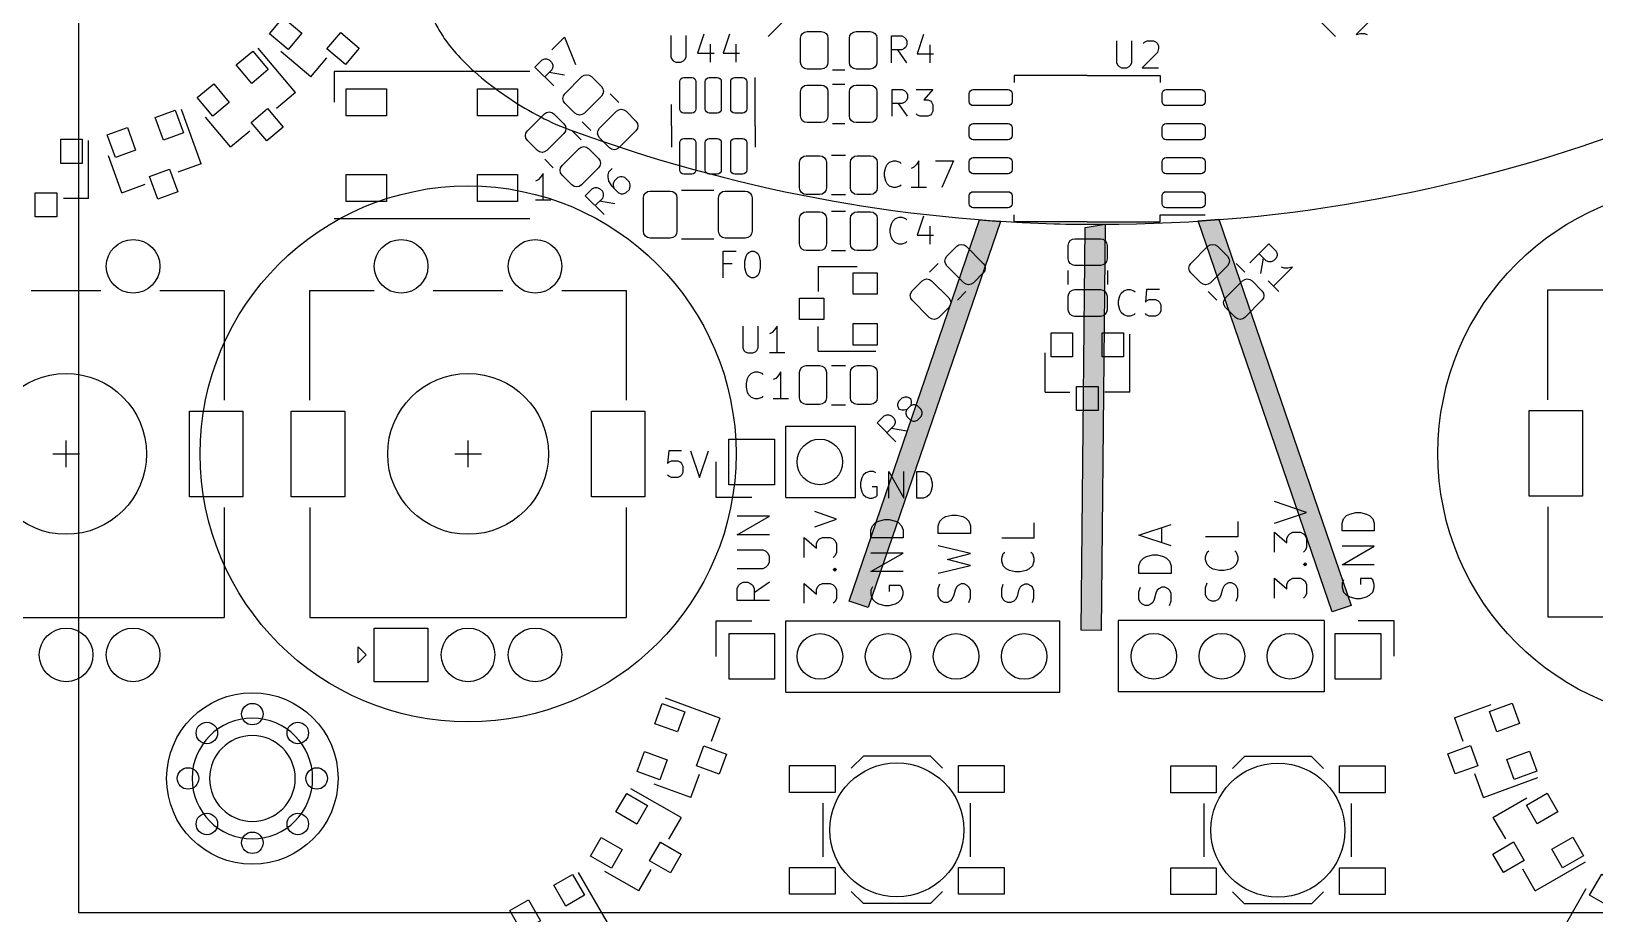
# Model space of a CAD drawing. Header units: millimetres. Extents: x -1 to 306, y -100 to 5.
# Drawn here: x 113 to 171.3, y -56.2 to -23.3 of the extents above; entities that cross this region are included whole.
import ezdxf

# ---------------------------------------------------------------- set-up
doc = ezdxf.new("R2010")
doc.units = ezdxf.units.MM
doc.header["$MEASUREMENT"] = 0
for name, color, linetype, lineweight in [('PCB', 5, 'Continuous', 25), ('Quasar', 2, 'Continuous', 25), ('Top Plate', 3, 'Continuous', 25)]:
    doc.layers.add(name, color=color, linetype=linetype, lineweight=lineweight)

msp = doc.modelspace()

# ---------------------------------------------------------------- hatches: boundary and pattern name
at = {"layer": 'Quasar', "transparency": 33554687}
for points in [[(149.169, -30.348), (144.229, -44.758), (143.52, -44.515), (148.394, -30.294)], [(157.323, -30.271), (162.255, -44.675), (161.546, -44.918), (156.55, -30.329)], [(153.085, -30.457), (152.931, -45.612), (152.181, -45.605), (152.334, -30.573)]]:
    msp.add_hatch(color=256, dxfattribs=at).paths.add_polyline_path(points, flags=0)

# ---------------------------------------------------------------- linework, layer by layer
at = {"flags": 128}
msp.add_lwpolyline([(119.005, -51.135, 1), (123.505, -51.135, 1)], format="xyb", close=True, dxfattribs=at)
for centre, radius in [((129.305, -39.025), 10), ((175.495, -39.005), 10), ((145.305, -53.055), 2.5), ((159.525, -53.065), 2.5)]:
    msp.add_circle(centre, radius)
at = {"layer": 'PCB', "flags": 128}
for points in [[(140.499, -23.45), (145.66, -18.289)], [(161.671, -23.45), (156.51, -18.289)], [(121.896, -23.357), (122.411, -22.744), (123.1, -23.323), (122.586, -23.936), (121.896, -23.357)], [(163.158, -22.671), (162.451, -23.378), (162.619, -23.344), (162.754, -23.344), (162.855, -23.378)], [(124.039, -23.915), (124.553, -23.302), (125.243, -23.881), (124.729, -24.493), (124.039, -23.915)], [(141.71, -23.515), (141.729, -23.419), (141.783, -23.338), (141.864, -23.284), (141.96, -23.265), (142.485, -23.265), (142.581, -23.284), (142.662, -23.338), (142.716, -23.419), (142.735, -23.515), (142.735, -24.415), (142.716, -24.511), (142.662, -24.592), (142.581, -24.646), (142.485, -24.665), (141.96, -24.665), (141.864, -24.646), (141.783, -24.592), (141.729, -24.511), (141.71, -24.415), (141.71, -23.515)], [(143.535, -23.515), (143.554, -23.419), (143.608, -23.338), (143.689, -23.284), (143.785, -23.265), (144.31, -23.265), (144.406, -23.284), (144.487, -23.338), (144.541, -23.419), (144.56, -23.515), (144.56, -24.415), (144.541, -24.511), (144.487, -24.592), (144.406, -24.646), (144.31, -24.665), (143.785, -24.665), (143.689, -24.646), (143.608, -24.592), (143.554, -24.511), (143.535, -24.415), (143.535, -23.515)], [(122.864, -25.542), (121.475, -23.887)], [(132.436, -23.95), (132.907, -23.479), (133.311, -24.489)], [(136.867, -23.407), (136.867, -24.217), (136.915, -24.312), (136.962, -24.36), (137.057, -24.407), (137.248, -24.407), (137.343, -24.36), (137.391, -24.312), (137.438, -24.217), (137.438, -23.407)], [(138.105, -23.36), (137.867, -24.074), (138.486, -24.074)], [(138.343, -23.741), (138.343, -24.407)], [(139.057, -23.36), (138.819, -24.074), (139.438, -24.074)], [(139.295, -23.741), (139.295, -24.407)], [(145.107, -24.427), (145.107, -23.427), (145.488, -23.427), (145.583, -23.475), (145.631, -23.523), (145.678, -23.618), (145.678, -23.761), (145.631, -23.856), (145.583, -23.904), (145.488, -23.951), (145.107, -23.951)], [(146.297, -23.38), (146.059, -24.094), (146.678, -24.094)], [(146.535, -23.761), (146.535, -24.427)], [(153.503, -23.617), (153.503, -24.427), (153.551, -24.522), (153.598, -24.57), (153.694, -24.617), (153.884, -24.617), (153.979, -24.57), (154.027, -24.522), (154.075, -24.427), (154.075, -23.617)], [(154.503, -23.713), (154.551, -23.665), (154.646, -23.617), (154.884, -23.617), (154.979, -23.665), (155.027, -23.713), (155.075, -23.808), (155.075, -23.903), (155.027, -24.046), (154.455, -24.617), (155.075, -24.617)], [(120.654, -24.511), (121.267, -23.996), (121.846, -24.686), (121.233, -25.2), (120.654, -24.511)], [(123.442, -24.954), (122.323, -24.015)], [(123.442, -24.954), (124.039, -24.241)], [(132.503, -25.297), (131.796, -24.59), (132.065, -24.32), (132.166, -24.287), (132.234, -24.287), (132.335, -24.32), (132.436, -24.421), (132.469, -24.522), (132.469, -24.59), (132.436, -24.691), (132.166, -24.96)], [(145.678, -24.427), (145.345, -23.951)], [(131.605, -24.755), (124.305, -24.755)], [(124.305, -24.755), (124.305, -25.905)], [(132.907, -24.893), (132.335, -24.792)], [(133.556, -24.949), (133.637, -24.895), (133.732, -24.876), (133.828, -24.895), (133.909, -24.949), (134.28, -25.32), (134.335, -25.402), (134.354, -25.497), (134.335, -25.593), (134.28, -25.674), (133.644, -26.31), (133.563, -26.365), (133.467, -26.384), (133.372, -26.365), (133.29, -26.31), (132.919, -25.939), (132.865, -25.858), (132.846, -25.762), (132.865, -25.667), (132.919, -25.586), (133.556, -24.949)], [(137.655, -24.985), (137.712, -24.996), (137.761, -25.029), (137.794, -25.078), (137.805, -25.135), (137.805, -26.16), (137.794, -26.217), (137.761, -26.266), (137.712, -26.299), (137.655, -26.31), (137.355, -26.31), (137.298, -26.299), (137.249, -26.266), (137.216, -26.217), (137.205, -26.16), (137.205, -25.135), (137.216, -25.078), (137.249, -25.029), (137.298, -24.996), (137.355, -24.985), (137.655, -24.985)], [(138.605, -24.985), (138.662, -24.996), (138.711, -25.029), (138.744, -25.078), (138.755, -25.135), (138.755, -26.16), (138.744, -26.217), (138.711, -26.266), (138.662, -26.299), (138.605, -26.31), (138.305, -26.31), (138.248, -26.299), (138.199, -26.266), (138.166, -26.217), (138.155, -26.16), (138.155, -25.135), (138.166, -25.078), (138.199, -25.029), (138.248, -24.996), (138.305, -24.985), (138.605, -24.985)], [(139.555, -24.985), (139.612, -24.996), (139.661, -25.029), (139.694, -25.078), (139.705, -25.135), (139.705, -26.16), (139.694, -26.217), (139.661, -26.266), (139.612, -26.299), (139.555, -26.31), (139.255, -26.31), (139.198, -26.299), (139.149, -26.266), (139.116, -26.217), (139.105, -26.16), (139.105, -25.135), (139.116, -25.078), (139.149, -25.029), (139.198, -24.996), (139.255, -24.985), (139.555, -24.985)], [(140.015, -26.785), (140.015, -24.985)], [(142.908, -24.7), (143.362, -24.7)], [(149.68, -24.91), (149.68, -25.17)], [(152.405, -24.91), (149.68, -24.91)], [(152.405, -24.91), (155.13, -24.91)], [(155.13, -24.91), (155.13, -25.17)], [(119.199, -25.732), (119.812, -25.218), (120.39, -25.907), (119.777, -26.421), (119.199, -25.732)], [(122.864, -25.542), (122.151, -26.139)], [(126.255, -25.405), (126.255, -26.405), (124.755, -26.405), (124.755, -25.405), (126.255, -25.405)], [(131.155, -25.405), (131.155, -26.405), (129.655, -26.405), (129.655, -25.405), (131.155, -25.405)], [(134.604, -25.595), (134.925, -25.916)], [(141.71, -25.515), (141.729, -25.419), (141.783, -25.338), (141.864, -25.284), (141.96, -25.265), (142.485, -25.265), (142.581, -25.284), (142.662, -25.338), (142.716, -25.419), (142.735, -25.515), (142.735, -26.415), (142.716, -26.511), (142.662, -26.592), (142.581, -26.646), (142.485, -26.665), (141.96, -26.665), (141.864, -26.646), (141.783, -26.592), (141.729, -26.511), (141.71, -26.415), (141.71, -25.515)], [(142.908, -25.23), (143.362, -25.23)], [(143.535, -25.515), (143.554, -25.419), (143.608, -25.338), (143.689, -25.284), (143.785, -25.265), (144.31, -25.265), (144.406, -25.284), (144.487, -25.338), (144.541, -25.419), (144.56, -25.515), (144.56, -26.415), (144.541, -26.511), (144.487, -26.592), (144.406, -26.646), (144.31, -26.665), (143.785, -26.665), (143.689, -26.646), (143.608, -26.592), (143.554, -26.511), (143.535, -26.415), (143.535, -25.515)], [(145.127, -26.427), (145.127, -25.427), (145.508, -25.427), (145.603, -25.475), (145.651, -25.523), (145.698, -25.618), (145.698, -25.761), (145.651, -25.856), (145.603, -25.904), (145.508, -25.951), (145.127, -25.951)], [(146.032, -25.427), (146.651, -25.427), (146.317, -25.808), (146.46, -25.808), (146.555, -25.856), (146.603, -25.904), (146.651, -25.999), (146.651, -26.237), (146.603, -26.332), (146.555, -26.38), (146.46, -26.427), (146.175, -26.427), (146.079, -26.38), (146.032, -26.332)], [(149.605, -25.88), (149.594, -25.937), (149.561, -25.986), (149.512, -26.019), (149.455, -26.03), (148.155, -26.03), (148.098, -26.019), (148.049, -25.986), (148.016, -25.937), (148.005, -25.88), (148.005, -25.58), (148.016, -25.523), (148.049, -25.474), (148.098, -25.441), (148.155, -25.43), (149.455, -25.43), (149.512, -25.441), (149.561, -25.474), (149.594, -25.523), (149.605, -25.58), (149.605, -25.88)], [(156.805, -25.88), (156.794, -25.937), (156.761, -25.986), (156.712, -26.019), (156.655, -26.03), (155.355, -26.03), (155.298, -26.019), (155.249, -25.986), (155.216, -25.937), (155.205, -25.88), (155.205, -25.58), (155.216, -25.523), (155.249, -25.474), (155.298, -25.441), (155.355, -25.43), (156.655, -25.43), (156.712, -25.441), (156.761, -25.474), (156.794, -25.523), (156.805, -25.58), (156.805, -25.88)], [(117.626, -26.474), (118.378, -26.201), (118.685, -27.046), (117.934, -27.32), (117.626, -26.474)], [(119.35, -28.199), (118.611, -26.169)], [(121.212, -26.653), (121.825, -26.139), (122.403, -26.829), (121.791, -27.343), (121.212, -26.653)], [(134.846, -26.24), (134.927, -26.185), (135.023, -26.166), (135.118, -26.185), (135.2, -26.24), (135.571, -26.611), (135.625, -26.692), (135.644, -26.788), (135.625, -26.883), (135.571, -26.964), (134.934, -27.601), (134.853, -27.655), (134.758, -27.674), (134.662, -27.655), (134.581, -27.601), (134.21, -27.23), (134.155, -27.148), (134.136, -27.053), (134.155, -26.957), (134.21, -26.876), (134.846, -26.24)], [(136.895, -26.785), (136.895, -25.985)], [(145.698, -26.427), (145.365, -25.951)], [(120.443, -27.573), (119.505, -26.454)], [(132.156, -26.339), (132.237, -26.285), (132.332, -26.266), (132.428, -26.285), (132.509, -26.339), (132.88, -26.71), (132.935, -26.792), (132.954, -26.887), (132.935, -26.983), (132.88, -27.064), (132.244, -27.7), (132.163, -27.755), (132.067, -27.774), (131.972, -27.755), (131.89, -27.7), (131.519, -27.329), (131.465, -27.248), (131.446, -27.152), (131.465, -27.057), (131.519, -26.976), (132.156, -26.339)], [(133.565, -26.634), (133.886, -26.955)], [(136.895, -26.785), (136.895, -27.585)], [(140.015, -26.785), (140.015, -27.585)], [(142.908, -26.7), (143.362, -26.7)], [(149.605, -27.15), (149.594, -27.207), (149.561, -27.256), (149.512, -27.289), (149.455, -27.3), (148.155, -27.3), (148.098, -27.289), (148.049, -27.256), (148.016, -27.207), (148.005, -27.15), (148.005, -26.85), (148.016, -26.793), (148.049, -26.744), (148.098, -26.711), (148.155, -26.7), (149.455, -26.7), (149.512, -26.711), (149.561, -26.744), (149.594, -26.793), (149.605, -26.85), (149.605, -27.15)], [(156.805, -27.15), (156.794, -27.207), (156.761, -27.256), (156.712, -27.289), (156.655, -27.3), (155.355, -27.3), (155.298, -27.289), (155.249, -27.256), (155.216, -27.207), (155.205, -27.15), (155.205, -26.85), (155.216, -26.793), (155.249, -26.744), (155.298, -26.711), (155.355, -26.7), (156.655, -26.7), (156.712, -26.711), (156.761, -26.744), (156.794, -26.793), (156.805, -26.85), (156.805, -27.15)], [(114.105, -27.285), (114.905, -27.285), (114.905, -28.185), (114.105, -28.185), (114.105, -27.285)], [(115.135, -29.495), (115.135, -27.335)], [(115.84, -27.124), (116.592, -26.851), (116.9, -27.696), (116.148, -27.97), (115.84, -27.124)], [(120.443, -27.573), (121.156, -26.975)], [(133.204, -26.985), (133.525, -27.306)], [(137.655, -27.26), (137.712, -27.271), (137.761, -27.304), (137.794, -27.353), (137.805, -27.41), (137.805, -28.435), (137.794, -28.492), (137.761, -28.541), (137.712, -28.574), (137.655, -28.585), (137.355, -28.585), (137.298, -28.574), (137.249, -28.541), (137.216, -28.492), (137.205, -28.435), (137.205, -27.41), (137.216, -27.353), (137.249, -27.304), (137.298, -27.271), (137.355, -27.26), (137.655, -27.26)], [(138.605, -27.26), (138.662, -27.271), (138.711, -27.304), (138.744, -27.353), (138.755, -27.41), (138.755, -28.435), (138.744, -28.492), (138.711, -28.541), (138.662, -28.574), (138.605, -28.585), (138.305, -28.585), (138.248, -28.574), (138.199, -28.541), (138.166, -28.492), (138.155, -28.435), (138.155, -27.41), (138.166, -27.353), (138.199, -27.304), (138.248, -27.271), (138.305, -27.26), (138.605, -27.26)], [(139.555, -27.26), (139.612, -27.271), (139.661, -27.304), (139.694, -27.353), (139.705, -27.41), (139.705, -28.435), (139.694, -28.492), (139.661, -28.541), (139.612, -28.574), (139.555, -28.585), (139.255, -28.585), (139.198, -28.574), (139.149, -28.541), (139.116, -28.492), (139.105, -28.435), (139.105, -27.41), (139.116, -27.353), (139.149, -27.304), (139.198, -27.271), (139.255, -27.26), (139.555, -27.26)], [(116.38, -29.28), (115.881, -27.908)], [(133.446, -27.63), (133.527, -27.575), (133.623, -27.556), (133.718, -27.575), (133.8, -27.63), (134.171, -28.001), (134.225, -28.082), (134.244, -28.178), (134.225, -28.273), (134.171, -28.354), (133.534, -28.991), (133.453, -29.045), (133.358, -29.064), (133.262, -29.045), (133.181, -28.991), (132.81, -28.62), (132.755, -28.538), (132.736, -28.443), (132.755, -28.347), (132.81, -28.266), (133.446, -27.63)], [(142.675, -29.1), (142.656, -29.196), (142.602, -29.277), (142.521, -29.331), (142.425, -29.35), (141.925, -29.35), (141.829, -29.331), (141.748, -29.277), (141.694, -29.196), (141.675, -29.1), (141.675, -28.15), (141.694, -28.054), (141.748, -27.973), (141.829, -27.919), (141.925, -27.9), (142.425, -27.9), (142.521, -27.919), (142.602, -27.973), (142.656, -28.054), (142.675, -28.15), (142.675, -29.1)], [(143.386, -27.89), (142.864, -27.89)], [(144.575, -29.1), (144.556, -29.196), (144.502, -29.277), (144.421, -29.331), (144.325, -29.35), (143.825, -29.35), (143.729, -29.331), (143.648, -29.277), (143.594, -29.196), (143.575, -29.1), (143.575, -28.15), (143.594, -28.054), (143.648, -27.973), (143.729, -27.919), (143.825, -27.9), (144.325, -27.9), (144.421, -27.919), (144.502, -27.973), (144.556, -28.054), (144.575, -28.15), (144.575, -29.1)], [(149.605, -28.42), (149.594, -28.477), (149.561, -28.526), (149.512, -28.559), (149.455, -28.57), (148.155, -28.57), (148.098, -28.559), (148.049, -28.526), (148.016, -28.477), (148.005, -28.42), (148.005, -28.12), (148.016, -28.063), (148.049, -28.014), (148.098, -27.981), (148.155, -27.97), (149.455, -27.97), (149.512, -27.981), (149.561, -28.014), (149.594, -28.063), (149.605, -28.12), (149.605, -28.42)], [(156.805, -28.42), (156.794, -28.477), (156.761, -28.526), (156.712, -28.559), (156.655, -28.57), (155.355, -28.57), (155.298, -28.559), (155.249, -28.526), (155.216, -28.477), (155.205, -28.42), (155.205, -28.12), (155.216, -28.063), (155.249, -28.014), (155.298, -27.981), (155.355, -27.97), (156.655, -27.97), (156.712, -27.981), (156.761, -28.014), (156.794, -28.063), (156.805, -28.12), (156.805, -28.42)], [(117.417, -28.679), (118.169, -28.405), (118.477, -29.251), (117.725, -29.524), (117.417, -28.679)], [(119.35, -28.199), (118.476, -28.517)], [(132.105, -29.557), (132.105, -28.557), (132.01, -28.7), (131.915, -28.795), (131.819, -28.843)], [(132.165, -28.024), (132.486, -28.345)], [(134.686, -28.38), (134.551, -28.514), (134.518, -28.615), (134.518, -28.683), (134.551, -28.851), (134.652, -29.019), (134.922, -29.289), (135.023, -29.322), (135.09, -29.322), (135.191, -29.289), (135.326, -29.154), (135.359, -29.053), (135.359, -28.986), (135.326, -28.885), (135.157, -28.716), (135.056, -28.683), (134.989, -28.683), (134.888, -28.716), (134.753, -28.851), (134.72, -28.952), (134.72, -29.019), (134.753, -29.12)], [(145.462, -28.992), (145.415, -29.04), (145.272, -29.087), (145.176, -29.087), (145.034, -29.04), (144.938, -28.945), (144.891, -28.849), (144.843, -28.659), (144.843, -28.516), (144.891, -28.325), (144.938, -28.23), (145.034, -28.135), (145.176, -28.087), (145.272, -28.087), (145.415, -28.135), (145.462, -28.183)], [(146.129, -29.087), (146.129, -28.087), (146.034, -28.23), (145.938, -28.325), (145.843, -28.373)], [(146.748, -28.087), (147.415, -28.087), (146.986, -29.087)], [(116.38, -29.28), (117.254, -28.961)], [(126.255, -28.605), (126.255, -29.605), (124.755, -29.605), (124.755, -28.605), (126.255, -28.605)], [(131.155, -28.605), (131.155, -29.605), (129.655, -29.605), (129.655, -28.605), (131.155, -28.605)], [(134.383, -30.097), (133.676, -29.39), (133.945, -29.12), (134.046, -29.087), (134.114, -29.087), (134.215, -29.12), (134.316, -29.221), (134.349, -29.322), (134.349, -29.39), (134.316, -29.491), (134.046, -29.76)], [(146.415, -29.087), (145.843, -29.087)], [(113.155, -29.285), (113.955, -29.285), (113.955, -30.185), (113.155, -30.185), (113.155, -29.285)], [(115.135, -29.495), (114.205, -29.495)], [(132.391, -29.557), (131.819, -29.557)], [(134.787, -29.693), (134.215, -29.592)], [(135.85, -29.47), (135.869, -29.374), (135.923, -29.293), (136.004, -29.239), (136.1, -29.22), (136.85, -29.22), (136.946, -29.239), (137.027, -29.293), (137.081, -29.374), (137.1, -29.47), (137.1, -30.72), (137.081, -30.816), (137.027, -30.897), (136.946, -30.951), (136.85, -30.97), (136.1, -30.97), (136.004, -30.951), (135.923, -30.897), (135.869, -30.816), (135.85, -30.72), (135.85, -29.47)], [(137.273, -29.185), (138.477, -29.185)], [(138.65, -29.47), (138.669, -29.374), (138.723, -29.293), (138.804, -29.239), (138.9, -29.22), (139.65, -29.22), (139.746, -29.239), (139.827, -29.293), (139.881, -29.374), (139.9, -29.47), (139.9, -30.72), (139.881, -30.816), (139.827, -30.897), (139.746, -30.951), (139.65, -30.97), (138.9, -30.97), (138.804, -30.951), (138.723, -30.897), (138.669, -30.816), (138.65, -30.72), (138.65, -29.47)], [(143.386, -29.36), (142.864, -29.36)], [(149.605, -29.69), (149.594, -29.747), (149.561, -29.796), (149.512, -29.829), (149.455, -29.84), (148.155, -29.84), (148.098, -29.829), (148.049, -29.796), (148.016, -29.747), (148.005, -29.69), (148.005, -29.39), (148.016, -29.333), (148.049, -29.284), (148.098, -29.251), (148.155, -29.24), (149.455, -29.24), (149.512, -29.251), (149.561, -29.284), (149.594, -29.333), (149.605, -29.39), (149.605, -29.69)], [(156.805, -29.69), (156.794, -29.747), (156.761, -29.796), (156.712, -29.829), (156.655, -29.84), (155.355, -29.84), (155.298, -29.829), (155.249, -29.796), (155.216, -29.747), (155.205, -29.69), (155.205, -29.39), (155.216, -29.333), (155.249, -29.284), (155.298, -29.251), (155.355, -29.24), (156.655, -29.24), (156.712, -29.251), (156.761, -29.284), (156.794, -29.333), (156.805, -29.39), (156.805, -29.69)], [(131.605, -30.255), (124.305, -30.255)], [(142.675, -31.19), (142.656, -31.286), (142.602, -31.367), (142.521, -31.421), (142.425, -31.44), (141.925, -31.44), (141.829, -31.421), (141.748, -31.367), (141.694, -31.286), (141.675, -31.19), (141.675, -30.24), (141.694, -30.144), (141.748, -30.063), (141.829, -30.009), (141.925, -29.99), (142.425, -29.99), (142.521, -30.009), (142.602, -30.063), (142.656, -30.144), (142.675, -30.24), (142.675, -31.19)], [(143.386, -29.98), (142.864, -29.98)], [(144.575, -31.19), (144.556, -31.286), (144.502, -31.367), (144.421, -31.421), (144.325, -31.44), (143.825, -31.44), (143.729, -31.421), (143.648, -31.367), (143.594, -31.286), (143.575, -31.19), (143.575, -30.24), (143.594, -30.144), (143.648, -30.063), (143.729, -30.009), (143.825, -29.99), (144.325, -29.99), (144.421, -30.009), (144.502, -30.063), (144.556, -30.144), (144.575, -30.24), (144.575, -31.19)], [(145.678, -31.102), (145.631, -31.15), (145.488, -31.197), (145.393, -31.197), (145.25, -31.15), (145.155, -31.055), (145.107, -30.959), (145.059, -30.769), (145.059, -30.626), (145.107, -30.435), (145.155, -30.34), (145.25, -30.245), (145.393, -30.197), (145.488, -30.197), (145.631, -30.245), (145.678, -30.293)], [(146.297, -30.15), (146.059, -30.864), (146.678, -30.864)], [(149.68, -30.36), (149.68, -30.1)], [(155.13, -30.36), (155.13, -30.1)], [(155.13, -30.1), (156.805, -30.1)], [(146.535, -30.531), (146.535, -31.197)], [(152.405, -30.36), (149.68, -30.36)], [(152.405, -30.36), (155.13, -30.36)], [(137.273, -31.005), (138.477, -31.005)], [(138.828, -32.457), (138.828, -31.457), (139.305, -31.457)], [(139.876, -31.457), (139.971, -31.457), (140.066, -31.505), (140.114, -31.553), (140.162, -31.648), (140.209, -31.838), (140.209, -32.076), (140.162, -32.267), (140.114, -32.362), (140.066, -32.41), (139.971, -32.457), (139.876, -32.457), (139.781, -32.41), (139.733, -32.362), (139.685, -32.267), (139.638, -32.076), (139.638, -31.838), (139.685, -31.648), (139.733, -31.553), (139.781, -31.505), (139.876, -31.457)], [(143.386, -31.45), (142.864, -31.45)], [(147.17, -32.004), (147.115, -31.923), (147.096, -31.827), (147.115, -31.732), (147.17, -31.65), (147.541, -31.279), (147.622, -31.225), (147.718, -31.206), (147.813, -31.225), (147.894, -31.279), (148.531, -31.916), (148.585, -31.997), (148.604, -32.092), (148.585, -32.188), (148.531, -32.269), (148.16, -32.64), (148.078, -32.695), (147.983, -32.714), (147.887, -32.695), (147.806, -32.64), (147.17, -32.004)], [(152.9, -30.995), (152.996, -31.014), (153.077, -31.068), (153.131, -31.149), (153.15, -31.245), (153.15, -31.745), (153.131, -31.841), (153.077, -31.922), (152.996, -31.976), (152.9, -31.995), (151.95, -31.995), (151.854, -31.976), (151.773, -31.922), (151.719, -31.841), (151.7, -31.745), (151.7, -31.245), (151.719, -31.149), (151.773, -31.068), (151.854, -31.014), (151.95, -30.995), (152.9, -30.995)], [(156.916, -31.279), (156.997, -31.225), (157.092, -31.206), (157.188, -31.225), (157.269, -31.279), (157.64, -31.65), (157.695, -31.732), (157.714, -31.827), (157.695, -31.923), (157.64, -32.004), (157.004, -32.64), (156.923, -32.695), (156.827, -32.714), (156.732, -32.695), (156.65, -32.64), (156.279, -32.269), (156.225, -32.188), (156.206, -32.092), (156.225, -31.997), (156.279, -31.916), (156.916, -31.279)], [(158.483, -31.893), (159.19, -31.186), (159.46, -31.455), (159.493, -31.556), (159.493, -31.624), (159.46, -31.725), (159.359, -31.826), (159.258, -31.859), (159.19, -31.859), (159.089, -31.826), (158.82, -31.556)], [(139.162, -31.934), (138.828, -31.934)], [(142.365, -32.035), (143.825, -32.035)], [(142.365, -32.035), (142.365, -32.965)], [(146.525, -32.246), (146.846, -31.925)], [(157.964, -31.925), (158.285, -32.246)], [(158.887, -32.297), (158.988, -31.725)], [(159.359, -32.768), (160.066, -32.061), (159.897, -32.095), (159.763, -32.095), (159.662, -32.061)], [(144.575, -32.265), (144.575, -33.065), (143.675, -33.065), (143.675, -32.265), (144.575, -32.265)], [(145.879, -33.294), (145.825, -33.213), (145.806, -33.118), (145.825, -33.022), (145.879, -32.941), (146.25, -32.57), (146.332, -32.515), (146.427, -32.496), (146.523, -32.515), (146.604, -32.57), (147.24, -33.206), (147.295, -33.287), (147.314, -33.383), (147.295, -33.478), (147.24, -33.56), (146.869, -33.931), (146.788, -33.985), (146.692, -34.004), (146.597, -33.985), (146.516, -33.931), (145.879, -33.294)], [(151.69, -32.184), (151.69, -32.706)], [(153.16, -32.184), (153.16, -32.706)], [(158.206, -32.57), (158.287, -32.515), (158.383, -32.496), (158.478, -32.515), (158.56, -32.57), (158.931, -32.941), (158.985, -33.022), (159.004, -33.118), (158.985, -33.213), (158.931, -33.294), (158.294, -33.931), (158.213, -33.985), (158.118, -34.004), (158.022, -33.985), (157.941, -33.931), (157.57, -33.56), (157.515, -33.478), (157.496, -33.383), (157.515, -33.287), (157.57, -33.206), (158.206, -32.57)], [(159.561, -32.97), (159.157, -32.566)], [(113.005, -32.925), (115.605, -32.925)], [(117.805, -32.925), (120.205, -32.925)], [(120.205, -32.925), (120.205, -37.025)], [(123.405, -32.925), (125.805, -32.925)], [(123.405, -37.025), (123.405, -32.925)], [(128.005, -32.925), (130.605, -32.925)], [(132.805, -32.925), (135.205, -32.925)], [(135.205, -32.925), (135.205, -37.025)], [(142.575, -33.215), (142.575, -34.015), (141.675, -34.015), (141.675, -33.215), (142.575, -33.215)], [(147.564, -33.285), (147.885, -32.964)], [(152.9, -32.895), (152.996, -32.914), (153.077, -32.968), (153.131, -33.049), (153.15, -33.145), (153.15, -33.645), (153.131, -33.741), (153.077, -33.822), (152.996, -33.876), (152.9, -33.895), (151.95, -33.895), (151.854, -33.876), (151.773, -33.822), (151.719, -33.741), (151.7, -33.645), (151.7, -33.145), (151.719, -33.049), (151.773, -32.968), (151.854, -32.914), (151.95, -32.895), (152.9, -32.895)], [(154.198, -33.792), (154.151, -33.84), (154.008, -33.887), (153.913, -33.887), (153.77, -33.84), (153.675, -33.745), (153.627, -33.649), (153.579, -33.459), (153.579, -33.316), (153.627, -33.125), (153.675, -33.03), (153.77, -32.935), (153.913, -32.887), (154.008, -32.887), (154.151, -32.935), (154.198, -32.983)], [(155.103, -32.887), (154.627, -32.887), (154.579, -33.364), (154.627, -33.316), (154.722, -33.268), (154.96, -33.268), (155.055, -33.316), (155.103, -33.364), (155.151, -33.459), (155.151, -33.697), (155.103, -33.792), (155.055, -33.84), (154.96, -33.887), (154.722, -33.887), (154.627, -33.84), (154.579, -33.792)], [(156.925, -32.964), (157.246, -33.285)], [(169.595, -37.005), (169.595, -32.905)], [(169.595, -32.905), (171.995, -32.905)], [(139.553, -34.257), (139.553, -35.067), (139.601, -35.162), (139.648, -35.21), (139.744, -35.257), (139.934, -35.257), (140.029, -35.21), (140.077, -35.162), (140.125, -35.067), (140.125, -34.257)], [(140.839, -35.257), (140.839, -34.257), (140.744, -34.4), (140.648, -34.495), (140.553, -34.543)], [(142.365, -35.195), (142.365, -34.265)], [(144.575, -34.165), (144.575, -34.965), (143.675, -34.965), (143.675, -34.165), (144.575, -34.165)], [(151.065, -34.505), (151.865, -34.505), (151.865, -35.405), (151.065, -35.405), (151.065, -34.505)], [(152.965, -34.505), (153.765, -34.505), (153.765, -35.405), (152.965, -35.405), (152.965, -34.505)], [(153.995, -36.715), (153.995, -34.555)], [(141.125, -35.257), (140.553, -35.257)], [(142.365, -35.195), (144.525, -35.195)], [(150.835, -36.715), (150.835, -35.255)], [(140.308, -36.872), (140.261, -36.92), (140.118, -36.967), (140.023, -36.967), (139.88, -36.92), (139.785, -36.825), (139.737, -36.729), (139.689, -36.539), (139.689, -36.396), (139.737, -36.205), (139.785, -36.11), (139.88, -36.015), (140.023, -35.967), (140.118, -35.967), (140.261, -36.015), (140.308, -36.063)], [(140.975, -36.967), (140.975, -35.967), (140.88, -36.11), (140.785, -36.205), (140.689, -36.253)], [(141.675, -35.98), (141.694, -35.884), (141.748, -35.803), (141.829, -35.749), (141.925, -35.73), (142.425, -35.73), (142.521, -35.749), (142.602, -35.803), (142.656, -35.884), (142.675, -35.98), (142.675, -36.93), (142.656, -37.026), (142.602, -37.107), (142.521, -37.161), (142.425, -37.18), (141.925, -37.18), (141.829, -37.161), (141.748, -37.107), (141.694, -37.026), (141.675, -36.93), (141.675, -35.98)], [(142.864, -35.72), (143.386, -35.72)], [(143.575, -35.98), (143.594, -35.884), (143.648, -35.803), (143.729, -35.749), (143.825, -35.73), (144.325, -35.73), (144.421, -35.749), (144.502, -35.803), (144.556, -35.884), (144.575, -35.98), (144.575, -36.93), (144.556, -37.026), (144.502, -37.107), (144.421, -37.161), (144.325, -37.18), (143.825, -37.18), (143.729, -37.161), (143.648, -37.107), (143.594, -37.026), (143.575, -36.93), (143.575, -35.98)], [(150.835, -36.715), (151.765, -36.715)], [(152.015, -36.505), (152.815, -36.505), (152.815, -37.405), (152.015, -37.405), (152.015, -36.505)], [(153.995, -36.715), (153.065, -36.715)], [(141.261, -36.967), (140.689, -36.967)], [(142.864, -37.19), (143.386, -37.19)], [(145.677, -37.365), (145.576, -37.398), (145.509, -37.398), (145.408, -37.365), (145.374, -37.331), (145.34, -37.23), (145.34, -37.163), (145.374, -37.062), (145.509, -36.927), (145.61, -36.893), (145.677, -36.893), (145.778, -36.927), (145.812, -36.961), (145.845, -37.062), (145.845, -37.129), (145.812, -37.23), (145.677, -37.365), (145.643, -37.466), (145.643, -37.533), (145.677, -37.634), (145.812, -37.769), (145.913, -37.802), (145.98, -37.802), (146.081, -37.769), (146.216, -37.634), (146.249, -37.533), (146.249, -37.466), (146.216, -37.365), (146.081, -37.23), (145.98, -37.196), (145.913, -37.196), (145.812, -37.23)], [(120.905, -40.625), (118.905, -40.625), (118.905, -37.425), (120.905, -37.425), (120.905, -40.625)], [(124.705, -40.625), (122.705, -40.625), (122.705, -37.425), (124.705, -37.425), (124.705, -40.625)], [(135.905, -40.625), (133.905, -40.625), (133.905, -37.425), (135.905, -37.425), (135.905, -40.625)], [(145.273, -38.577), (144.566, -37.87), (144.835, -37.6), (144.936, -37.567), (145.004, -37.567), (145.105, -37.6), (145.206, -37.701), (145.239, -37.802), (145.239, -37.87), (145.206, -37.971), (144.936, -38.24)], [(170.895, -40.605), (168.895, -40.605), (168.895, -37.405), (170.895, -37.405), (170.895, -40.605)], [(140.74, -40.175), (139.04, -40.175), (139.04, -38.475), (140.74, -38.475), (140.74, -40.175)], [(141.16, -40.655), (141.16, -37.995)], [(141.16, -37.995), (143.76, -37.995)], [(143.76, -40.655), (143.76, -37.995)], [(145.677, -38.173), (145.105, -38.072)], [(113.805, -39.025), (114.805, -39.025)], [(114.305, -39.525), (114.305, -38.525)], [(128.805, -39.025), (129.805, -39.025)], [(129.305, -39.525), (129.305, -38.525)], [(137.275, -38.907), (136.798, -38.907), (136.751, -39.384), (136.798, -39.336), (136.894, -39.288), (137.132, -39.288), (137.227, -39.336), (137.275, -39.384), (137.322, -39.479), (137.322, -39.717), (137.275, -39.812), (137.227, -39.86), (137.132, -39.907), (136.894, -39.907), (136.798, -39.86), (136.751, -39.812)], [(137.608, -38.907), (137.941, -39.907), (138.275, -38.907)], [(138.56, -40.655), (138.56, -39.325)], [(144.524, -39.725), (144.429, -39.677), (144.286, -39.677), (144.143, -39.725), (144.048, -39.82), (144.001, -39.915), (143.953, -40.106), (143.953, -40.249), (144.001, -40.439), (144.048, -40.535), (144.143, -40.63), (144.286, -40.677), (144.382, -40.677), (144.524, -40.63), (144.572, -40.582), (144.572, -40.249), (144.382, -40.249)], [(145.001, -40.677), (145.001, -39.677), (145.572, -40.677), (145.572, -39.677)], [(146.048, -40.677), (146.048, -39.677), (146.286, -39.677), (146.429, -39.725), (146.524, -39.82), (146.572, -39.915), (146.62, -40.106), (146.62, -40.249), (146.572, -40.439), (146.524, -40.535), (146.429, -40.63), (146.286, -40.677), (146.048, -40.677)], [(139.89, -40.655), (138.56, -40.655)], [(141.16, -40.655), (143.76, -40.655)], [(159.398, -41.606), (160.598, -41.206), (159.398, -40.806)], [(120.205, -41.025), (120.205, -45.125)], [(123.405, -41.025), (123.405, -45.125)], [(135.205, -41.025), (135.205, -45.125)], [(140.548, -42.039), (139.348, -42.039), (140.548, -41.354), (139.348, -41.354)], [(142.248, -41.742), (143.048, -41.456), (142.248, -41.171)], [(148.048, -41.992), (146.848, -41.992), (146.848, -41.706), (146.905, -41.535), (147.019, -41.421), (147.134, -41.364), (147.362, -41.306), (147.534, -41.306), (147.762, -41.364), (147.876, -41.421), (147.991, -41.535), (148.048, -41.706), (148.048, -41.992)], [(163.118, -41.901), (161.918, -41.901), (161.918, -41.615), (161.975, -41.444), (162.089, -41.329), (162.204, -41.272), (162.432, -41.215), (162.604, -41.215), (162.832, -41.272), (162.946, -41.329), (163.061, -41.444), (163.118, -41.615), (163.118, -41.901)], [(169.595, -41.005), (169.595, -45.105)], [(145.538, -42.161), (144.338, -42.161), (144.338, -41.875), (144.395, -41.704), (144.509, -41.589), (144.624, -41.532), (144.852, -41.475), (145.024, -41.475), (145.252, -41.532), (145.366, -41.589), (145.481, -41.704), (145.538, -41.875), (145.538, -42.161)], [(150.418, -41.602), (150.418, -42.174), (149.218, -42.174)], [(155.538, -42.454), (154.338, -42.054), (155.538, -41.654)], [(155.195, -42.339), (155.195, -41.768)], [(158.028, -41.552), (158.028, -42.124), (156.828, -42.124)], [(159.398, -42.692), (159.398, -41.949), (159.855, -42.349), (159.855, -42.178), (159.912, -42.064), (159.969, -42.006), (160.084, -41.949), (160.369, -41.949), (160.484, -42.006), (160.541, -42.064), (160.598, -42.178), (160.598, -42.521), (160.541, -42.635), (160.484, -42.692)], [(141.848, -42.885), (141.848, -42.142), (142.305, -42.542), (142.305, -42.371), (142.362, -42.256), (142.419, -42.199), (142.534, -42.142), (142.819, -42.142), (142.934, -42.199), (142.991, -42.256), (143.048, -42.371), (143.048, -42.714), (142.991, -42.828), (142.934, -42.885)], [(146.848, -43.478), (148.048, -43.192), (147.191, -42.964), (148.048, -42.735), (146.848, -42.449)], [(163.118, -43.158), (161.918, -43.158), (163.118, -42.472), (161.918, -42.472)], [(139.348, -43.296), (140.319, -43.296), (140.434, -43.239), (140.491, -43.182), (140.548, -43.068), (140.548, -42.839), (140.491, -42.725), (140.434, -42.668), (140.319, -42.611), (139.348, -42.611)], [(145.538, -43.418), (144.338, -43.418), (145.538, -42.732), (144.338, -42.732)], [(150.304, -42.688), (150.361, -42.745), (150.418, -42.916), (150.418, -43.031), (150.361, -43.202), (150.246, -43.316), (150.132, -43.374), (149.904, -43.431), (149.732, -43.431), (149.504, -43.374), (149.389, -43.316), (149.275, -43.202), (149.218, -43.031), (149.218, -42.916), (149.275, -42.745), (149.332, -42.688)], [(155.538, -43.482), (154.338, -43.482), (154.338, -43.196), (154.395, -43.025), (154.509, -42.911), (154.624, -42.854), (154.852, -42.796), (155.024, -42.796), (155.252, -42.854), (155.366, -42.911), (155.481, -43.025), (155.538, -43.196), (155.538, -43.482)], [(157.914, -42.638), (157.971, -42.695), (158.028, -42.866), (158.028, -42.981), (157.971, -43.152), (157.856, -43.266), (157.742, -43.324), (157.514, -43.381), (157.342, -43.381), (157.114, -43.324), (156.999, -43.266), (156.885, -43.152), (156.828, -42.981), (156.828, -42.866), (156.885, -42.695), (156.942, -42.638)], [(160.484, -43.149), (160.541, -43.092), (160.598, -43.149), (160.541, -43.206), (160.484, -43.149), (160.598, -43.149)], [(142.934, -43.342), (142.991, -43.285), (143.048, -43.342), (142.991, -43.399), (142.934, -43.342), (143.048, -43.342)], [(159.398, -44.406), (159.398, -43.664), (159.855, -44.064), (159.855, -43.892), (159.912, -43.778), (159.969, -43.721), (160.084, -43.664), (160.369, -43.664), (160.484, -43.721), (160.541, -43.778), (160.598, -43.892), (160.598, -44.235), (160.541, -44.349), (160.484, -44.406)], [(161.975, -43.729), (161.918, -43.844), (161.918, -44.015), (161.975, -44.186), (162.089, -44.301), (162.204, -44.358), (162.432, -44.415), (162.604, -44.415), (162.832, -44.358), (162.946, -44.301), (163.061, -44.186), (163.118, -44.015), (163.118, -43.901), (163.061, -43.729), (163.004, -43.672), (162.604, -43.672), (162.604, -43.901)], [(140.548, -44.496), (139.348, -44.496), (139.348, -44.039), (139.405, -43.925), (139.462, -43.868), (139.576, -43.811), (139.748, -43.811), (139.862, -43.868), (139.919, -43.925), (139.976, -44.039), (139.976, -44.496)], [(140.548, -43.811), (139.976, -44.211)], [(141.848, -44.599), (141.848, -43.856), (142.305, -44.256), (142.305, -44.085), (142.362, -43.971), (142.419, -43.914), (142.534, -43.856), (142.819, -43.856), (142.934, -43.914), (142.991, -43.971), (143.048, -44.085), (143.048, -44.428), (142.991, -44.542), (142.934, -44.599)], [(144.395, -43.989), (144.338, -44.104), (144.338, -44.275), (144.395, -44.446), (144.509, -44.561), (144.624, -44.618), (144.852, -44.675), (145.024, -44.675), (145.252, -44.618), (145.366, -44.561), (145.481, -44.446), (145.538, -44.275), (145.538, -44.161), (145.481, -43.989), (145.424, -43.932), (145.024, -43.932), (145.024, -44.161)], [(147.991, -44.564), (148.048, -44.392), (148.048, -44.106), (147.991, -43.992), (147.934, -43.935), (147.819, -43.878), (147.705, -43.878), (147.591, -43.935), (147.534, -43.992), (147.476, -44.106), (147.419, -44.335), (147.362, -44.449), (147.305, -44.506), (147.191, -44.564), (147.076, -44.564), (146.962, -44.506), (146.905, -44.449), (146.848, -44.335), (146.848, -44.049), (146.905, -43.878)], [(150.361, -44.574), (150.418, -44.402), (150.418, -44.116), (150.361, -44.002), (150.304, -43.945), (150.189, -43.888), (150.075, -43.888), (149.961, -43.945), (149.904, -44.002), (149.846, -44.116), (149.789, -44.345), (149.732, -44.459), (149.675, -44.516), (149.561, -44.574), (149.446, -44.574), (149.332, -44.516), (149.275, -44.459), (149.218, -44.345), (149.218, -44.059), (149.275, -43.888)], [(155.481, -44.682), (155.538, -44.511), (155.538, -44.225), (155.481, -44.111), (155.424, -44.054), (155.309, -43.996), (155.195, -43.996), (155.081, -44.054), (155.024, -44.111), (154.966, -44.225), (154.909, -44.454), (154.852, -44.568), (154.795, -44.625), (154.681, -44.682), (154.566, -44.682), (154.452, -44.625), (154.395, -44.568), (154.338, -44.454), (154.338, -44.168), (154.395, -43.996)], [(157.971, -44.524), (158.028, -44.352), (158.028, -44.066), (157.971, -43.952), (157.914, -43.895), (157.799, -43.838), (157.685, -43.838), (157.571, -43.895), (157.514, -43.952), (157.456, -44.066), (157.399, -44.295), (157.342, -44.409), (157.285, -44.466), (157.171, -44.524), (157.056, -44.524), (156.942, -44.466), (156.885, -44.409), (156.828, -44.295), (156.828, -44.009), (156.885, -43.838)], [(108.405, -45.125), (120.205, -45.125)], [(123.405, -45.125), (135.205, -45.125)], [(138.565, -46.58), (138.565, -45.25)], [(138.565, -45.25), (139.895, -45.25)], [(141.165, -47.91), (141.165, -45.25)], [(141.165, -45.25), (151.385, -45.25)], [(151.385, -47.91), (151.385, -45.25)], [(153.565, -45.245), (153.565, -47.905)], [(161.245, -45.245), (153.565, -45.245)], [(161.245, -45.245), (161.245, -47.905)], [(162.515, -45.245), (163.845, -45.245)], [(163.845, -45.245), (163.845, -46.575)], [(169.595, -45.105), (181.395, -45.105)], [(127.805, -47.525), (125.805, -47.525), (125.805, -45.525), (127.805, -45.525), (127.805, -47.525)], [(140.745, -47.43), (139.045, -47.43), (139.045, -45.73), (140.745, -45.73), (140.745, -47.43)], [(161.665, -45.725), (163.365, -45.725), (163.365, -47.425), (161.665, -47.425), (161.665, -45.725)], [(125.205, -46.225), (125.505, -46.525)], [(125.205, -46.825), (125.205, -46.225)], [(125.505, -46.525), (125.205, -46.825)], [(136.271, -49.092), (136.544, -48.34), (137.39, -48.648), (137.116, -49.4), (136.271, -49.092)], [(138.7, -48.88), (136.67, -48.141)], [(141.165, -47.91), (151.385, -47.91)], [(161.245, -47.905), (153.565, -47.905)], [(166.11, -48.87), (167.482, -48.371)], [(168.266, -48.33), (168.539, -49.082), (167.694, -49.39), (167.42, -48.638), (168.266, -48.33)], [(138.7, -48.88), (138.381, -49.754)], [(166.11, -48.87), (166.429, -49.744)], [(135.621, -50.878), (135.894, -50.126), (136.74, -50.434), (136.466, -51.185), (135.621, -50.878)], [(137.825, -50.669), (138.099, -49.917), (138.944, -50.225), (138.671, -50.977), (137.825, -50.669)], [(166.711, -49.907), (166.985, -50.659), (166.139, -50.967), (165.866, -50.215), (166.711, -49.907)], [(168.916, -50.116), (169.189, -50.868), (168.344, -51.175), (168.07, -50.424), (168.916, -50.116)], [(143.005, -50.655), (143.005, -51.655), (141.305, -51.655), (141.305, -50.655), (143.005, -50.655)], [(143.605, -50.755), (144.055, -50.305)], [(146.555, -50.305), (144.055, -50.305)], [(147.005, -50.755), (146.555, -50.305)], [(149.305, -50.655), (149.305, -51.655), (147.605, -51.655), (147.605, -50.655), (149.305, -50.655)], [(157.225, -50.665), (157.225, -51.665), (155.525, -51.665), (155.525, -50.665), (157.225, -50.665)], [(157.825, -50.765), (158.275, -50.315)], [(160.775, -50.315), (158.275, -50.315)], [(161.225, -50.765), (160.775, -50.315)], [(163.525, -50.665), (163.525, -51.665), (161.825, -51.665), (161.825, -50.665), (163.525, -50.665)], [(137.619, -51.85), (137.937, -50.976)], [(167.191, -51.84), (166.873, -50.966)], [(167.191, -51.84), (169.221, -51.101)], [(134.824, -52.384), (135.224, -51.691), (136.004, -52.141), (135.604, -52.834), (134.824, -52.384)], [(137.253, -52.597), (135.383, -51.517)], [(137.619, -51.85), (136.247, -51.35)], [(167.547, -52.587), (168.811, -51.857)], [(169.576, -51.681), (169.976, -52.374), (169.196, -52.824), (168.796, -52.131), (169.576, -51.681)], [(142.555, -54.055), (142.555, -52.055)], [(148.055, -54.055), (148.055, -52.055)], [(156.775, -54.065), (156.775, -52.065)], [(162.275, -54.065), (162.275, -52.065)], [(137.253, -52.597), (136.788, -53.402)], [(167.547, -52.587), (168.012, -53.392)], [(133.874, -54.029), (134.274, -53.336), (135.054, -53.786), (134.654, -54.479), (133.874, -54.029)], [(136.081, -54.206), (136.481, -53.514), (137.261, -53.964), (136.861, -54.656), (136.081, -54.206)], [(168.319, -53.504), (168.719, -54.196), (167.939, -54.646), (167.539, -53.954), (168.319, -53.504)], [(170.526, -53.326), (170.926, -54.019), (170.146, -54.469), (169.746, -53.776), (170.526, -53.326)], [(169.127, -55.323), (170.997, -54.243)], [(132.506, -55.114), (133.199, -54.714), (133.649, -55.494), (132.956, -55.894), (132.506, -55.114)], [(134.503, -56.513), (133.423, -54.643)], [(135.673, -55.333), (134.409, -54.603)], [(135.673, -55.333), (136.138, -54.528)], [(143.005, -54.455), (143.005, -55.455), (141.305, -55.455), (141.305, -54.455), (143.005, -54.455)], [(149.305, -54.455), (149.305, -55.455), (147.605, -55.455), (147.605, -54.455), (149.305, -54.455)], [(157.225, -54.465), (157.225, -55.465), (155.525, -55.465), (155.525, -54.465), (157.225, -54.465)], [(163.525, -54.465), (163.525, -55.465), (161.825, -55.465), (161.825, -54.465), (163.525, -54.465)], [(169.127, -55.323), (168.662, -54.518)], [(171.608, -54.705), (172.301, -55.105), (171.851, -55.885), (171.158, -55.485), (171.608, -54.705)], [(143.605, -55.355), (144.055, -55.805)], [(147.005, -55.355), (146.555, -55.805)], [(157.825, -55.365), (158.275, -55.815)], [(161.225, -55.365), (160.775, -55.815)], [(170.304, -56.504), (171.034, -55.24)], [(130.861, -56.064), (131.554, -55.664), (132.004, -56.444), (131.311, -56.844), (130.861, -56.064)], [(146.555, -55.805), (144.055, -55.805)], [(160.775, -55.815), (158.275, -55.815)]]:
    msp.add_lwpolyline(points, dxfattribs=at)
at = {"layer": 'PCB'}
for centre, radius in [((116.805, -32.025), 1), ((126.805, -32.025), 1), ((131.805, -32.025), 1), ((114.305, -39.025), 3), ((129.305, -39.025), 3), ((142.43, -39.325), 0.85), ((114.305, -46.525), 1), ((116.805, -46.525), 1), ((129.305, -46.525), 1), ((131.805, -46.525), 1), ((142.435, -46.58), 0.85), ((144.975, -46.58), 0.85), ((147.515, -46.58), 0.85), ((150.055, -46.58), 0.85), ((154.895, -46.575), 0.85), ((157.435, -46.575), 0.85), ((159.975, -46.575), 0.85), ((121.255, -51.135), 3.2), ((121.255, -48.735), 0.4), ((119.558, -49.438), 0.4), ((122.952, -49.438), 0.4), ((118.855, -51.135), 0.4), ((123.655, -51.135), 0.4), ((119.558, -52.832), 0.4), ((122.952, -52.832), 0.4), ((121.255, -53.535), 0.4)]:
    msp.add_circle(centre, radius, dxfattribs=at)
at = {"layer": 'Quasar', "flags": 128}
msp.add_lwpolyline([(143.159, -12.847, 0.048243), (132.571, -15.786, 0.052009), (130.311, -17.137, 0.03836), (129.303, -17.977, 0.033253), (128.713, -18.612, 0.031656), (128.319, -19.15, 0.032784), (128.035, -19.654, 0.039035), (127.819, -20.192, 0.15992), (127.822, -22.339, 0.039035), (128.04, -22.877, 0.032784), (128.325, -23.38, 0.031656), (128.72, -23.917, 0.033253), (129.312, -24.55, 0.03836), (130.323, -25.388, 0.052009), (132.586, -26.732, 0.083615), (151.174, -30.437, 0.007752), (152.943, -30.457, 0.091427), (173.291, -26.677, 0.052009)], format="xyb", dxfattribs=at)
for points in [[(149.169, -30.348), (144.229, -44.758), (143.52, -44.515), (148.394, -30.294)], [(157.323, -30.271), (162.255, -44.675), (161.546, -44.918), (156.55, -30.329)], [(153.085, -30.457), (152.931, -45.612), (152.181, -45.605), (152.334, -30.573)]]:
    msp.add_lwpolyline(points, close=True, dxfattribs=at)
at = {"layer": 'Top Plate', "flags": 128}
msp.add_lwpolyline([(114.775, -56.15), (114.775, -1), (190.025, -1), (190.025, -56.15)], close=True, dxfattribs=at)
msp.add_lwpolyline([(119.655, -51.135, 1), (122.855, -51.135, 1), (119.655, -51.135)], format="xyb", dxfattribs=at)
at = {"layer": 'Top Plate'}
for centre in [(129.305, -39.025), (175.495, -39.005)]:
    msp.add_circle(centre, 10, dxfattribs=at)

doc.saveas('drawing.dxf')
